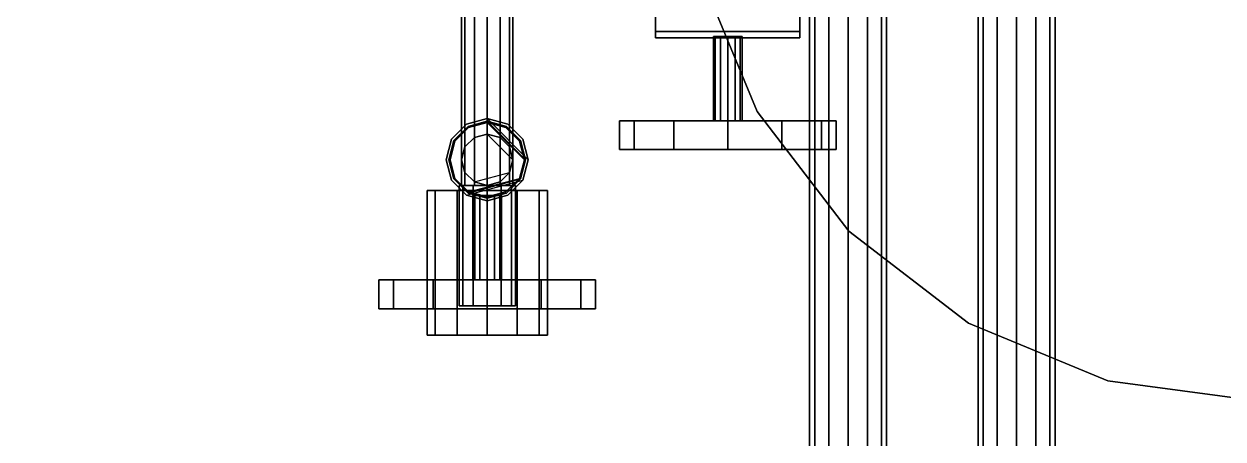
# Model space of a CAD drawing. Header units: millimetres. Extents: x 14850 to 20950, y 8600 to 14100.
# Drawn here: x 17907.5 to 18405.8, y 13064.1 to 13236.3 of the extents above; entities that cross this region are included whole.
import ezdxf

# ---------------------------------------------------------------- set-up
doc = ezdxf.new("R2010")
doc.units = ezdxf.units.MM
doc.layers.add('АР_3D_стены', color=8, linetype='Continuous')
for name, color, linetype, true_color in [('ТМ_3D_Арматура', 7, 'Continuous', 0xb48c3c), ('ТМ_3D_В1', 7, 'Continuous', 0x06b6d4), ('ТМ_3D_Оборудование', 7, 'Continuous', 0xe2e8f0), ('ТМ_3D_Т1', 7, 'Continuous', 0xdc2626), ('ТМ_3D_Т2', 7, 'Continuous', 0x2563eb)]:
    doc.layers.add(name, color=color, linetype=linetype, true_color=true_color)

msp = doc.modelspace()

# ---------------------------------------------------------------- meshes
at = {"layer": 'АР_3D_стены'}
mesh = msp.add_polyface(dxfattribs=at)
corners = [(14850, 13599.6), (14850, 13999.6), (19800.2, 13999.6), (19800.2, 13999.6, 3650), (14850, 13999.6, 3650), (14850, 13599.6, 3650), (20200.2, 12599.6), (19800.2, 12599.6), (19800.2, 13500.4), (19800.2, 13500.4, 3650), (19800.2, 12599.6, 3650), (20200.2, 12599.6, 3650), (19800.2, 14050), (20200.2, 14050), (20200.2, 13999.6), (20200.2, 13999.6, 3650), (20200.2, 14050, 3650), (19800.2, 14050, 3650), (18538.2, 13599.6), (18538.2, 13599.6, 3650), (19800.2, 13599.6), (19800.2, 13599.6, 3650)]
mesh.append_faces([[corners[k] for k in face] for face in [(0, 1, 2), (3, 4, 5), (6, 7, 8), (9, 10, 11), (12, 13, 14), (15, 16, 17), (18, 0, 2), (3, 5, 19), (6, 8, 20), (21, 9, 11), (12, 14, 6), (11, 15, 17), (20, 18, 2), (3, 19, 21), (2, 12, 6), (11, 17, 3), (6, 20, 2), (3, 21, 11), (2, 12, 17, 3), (12, 13, 16, 17), (13, 14, 15, 16), (14, 6, 11, 15), (6, 7, 10, 11), (7, 8, 9, 10), (8, 20, 21, 9), (20, 18, 19, 21), (18, 0, 5, 19), (0, 1, 4, 5), (1, 2, 3, 4)]])
at = {"layer": 'ТМ_3D_Арматура', "color": 33, "true_color": 0xbf9142}
mesh = msp.add_polyface(dxfattribs=at)
corners = [(18170, 13269.45, 800), (18170, 13266.84, 809.73), (18230, 13266.84, 809.73), (18230, 13269.45, 800), (18170, 13259.73, 816.84), (18230, 13259.73, 816.84), (18170, 13250, 819.45), (18230, 13250, 819.45), (18170, 13240.27, 816.84), (18230, 13240.27, 816.84), (18170, 13233.16, 809.73), (18230, 13233.16, 809.73), (18170, 13230.55, 800), (18230, 13230.55, 800), (18170, 13233.16, 790.28), (18230, 13233.16, 790.28), (18170, 13240.27, 783.16), (18230, 13240.27, 783.16), (18170, 13250, 780.55), (18230, 13250, 780.55), (18170, 13259.73, 783.16), (18230, 13259.73, 783.16), (18170, 13266.84, 790.28), (18230, 13266.84, 790.28)]
mesh.append_faces([[corners[k] for k in face] for face in [(0, 1, 2, 3), (1, 4, 5, 2), (4, 6, 7, 5), (6, 8, 9, 7), (8, 10, 11, 9), (10, 12, 13, 11), (12, 14, 15, 13), (14, 16, 17, 15), (16, 18, 19, 17), (18, 20, 21, 19), (20, 22, 23, 21), (22, 0, 3, 23), (22, 20, 18, 16), (3, 2, 5, 7)]])
mesh = msp.add_polyface(dxfattribs=at)
corners = [(18206, 13231.2, 800), (18205.2, 13231.2, 803), (18205.2, 13196.2, 803), (18206, 13196.2, 800), (18203, 13231.2, 805.2), (18203, 13196.2, 805.2), (18200, 13231.2, 806), (18200, 13196.2, 806), (18197, 13231.2, 805.2), (18197, 13196.2, 805.2), (18194.8, 13231.2, 803), (18194.8, 13196.2, 803), (18194, 13231.2, 800), (18194, 13196.2, 800), (18194.8, 13231.2, 797), (18194.8, 13196.2, 797), (18197, 13231.2, 794.8), (18197, 13196.2, 794.8), (18200, 13231.2, 794), (18200, 13196.2, 794), (18203, 13231.2, 794.8), (18203, 13196.2, 794.8), (18205.2, 13231.2, 797), (18205.2, 13196.2, 797)]
mesh.append_faces([[corners[k] for k in face] for face in [(0, 1, 2, 3), (1, 4, 5, 2), (4, 6, 7, 5), (6, 8, 9, 7), (8, 10, 11, 9), (10, 12, 13, 11), (12, 14, 15, 13), (14, 16, 17, 15), (16, 18, 19, 17), (18, 20, 21, 19), (20, 22, 23, 21), (22, 0, 3, 23), (22, 20, 18, 16), (3, 2, 5, 7)]])
mesh = msp.add_polyface(dxfattribs=at)
corners = [(18117.05, 13180, 465), (18114.77, 13188.52, 465), (18114.77, 13188.52, 535), (18117.05, 13180, 535), (18108.53, 13194.77, 465), (18108.53, 13194.77, 535), (18100, 13197.05, 465), (18100, 13197.05, 535), (18091.47, 13194.77, 465), (18091.47, 13194.77, 535), (18085.23, 13188.52, 465), (18085.23, 13188.52, 535), (18082.95, 13180, 465), (18082.95, 13180, 535), (18085.23, 13171.48, 465), (18085.23, 13171.48, 535), (18091.47, 13165.23, 465), (18091.47, 13165.23, 535), (18100, 13162.95, 465), (18100, 13162.95, 535), (18108.53, 13165.23, 465), (18108.53, 13165.23, 535), (18114.77, 13171.48, 465), (18114.77, 13171.48, 535)]
mesh.append_faces([[corners[k] for k in face] for face in [(0, 1, 2, 3), (1, 4, 5, 2), (4, 6, 7, 5), (6, 8, 9, 7), (8, 10, 11, 9), (10, 12, 13, 11), (12, 14, 15, 13), (14, 16, 17, 15), (16, 18, 19, 17), (18, 20, 21, 19), (20, 22, 23, 21), (22, 0, 3, 23), (22, 20, 18, 16), (3, 2, 5, 7)]])
mesh = msp.add_polyface(dxfattribs=at)
corners = [(18115.95, 13180, 345), (18113.81, 13187.98, 345), (18113.81, 13187.98, 415), (18115.95, 13180, 415), (18107.97, 13193.81, 345), (18107.97, 13193.81, 415), (18100, 13195.95, 345), (18100, 13195.95, 415), (18092.03, 13193.81, 345), (18092.03, 13193.81, 415), (18086.19, 13187.98, 345), (18086.19, 13187.98, 415), (18084.05, 13180, 345), (18084.05, 13180, 415), (18086.19, 13172.02, 345), (18086.19, 13172.02, 415), (18092.03, 13166.19, 345), (18092.03, 13166.19, 415), (18100, 13164.05, 345), (18100, 13164.05, 415), (18107.97, 13166.19, 345), (18107.97, 13166.19, 415), (18113.81, 13172.02, 345), (18113.81, 13172.02, 415)]
mesh.append_faces([[corners[k] for k in face] for face in [(0, 1, 2, 3), (1, 4, 5, 2), (4, 6, 7, 5), (6, 8, 9, 7), (8, 10, 11, 9), (10, 12, 13, 11), (12, 14, 15, 13), (14, 16, 17, 15), (16, 18, 19, 17), (18, 20, 21, 19), (20, 22, 23, 21), (22, 0, 3, 23), (22, 20, 18, 16), (3, 2, 5, 7)]])
mesh = msp.add_polyface(dxfattribs=at)
corners = [(18115.95, 13180, 592.5), (18113.81, 13187.98, 592.5), (18113.81, 13187.98, 647.5), (18115.95, 13180, 647.5), (18107.97, 13193.81, 592.5), (18107.97, 13193.81, 647.5), (18100, 13195.95, 592.5), (18100, 13195.95, 647.5), (18092.03, 13193.81, 592.5), (18092.03, 13193.81, 647.5), (18086.19, 13187.98, 592.5), (18086.19, 13187.98, 647.5), (18084.05, 13180, 592.5), (18084.05, 13180, 647.5), (18086.19, 13172.02, 592.5), (18086.19, 13172.02, 647.5), (18092.03, 13166.19, 592.5), (18092.03, 13166.19, 647.5), (18100, 13164.05, 592.5), (18100, 13164.05, 647.5), (18107.97, 13166.19, 592.5), (18107.97, 13166.19, 647.5), (18113.81, 13172.02, 592.5), (18113.81, 13172.02, 647.5)]
mesh.append_faces([[corners[k] for k in face] for face in [(0, 1, 2, 3), (1, 4, 5, 2), (4, 6, 7, 5), (6, 8, 9, 7), (8, 10, 11, 9), (10, 12, 13, 11), (12, 14, 15, 13), (14, 16, 17, 15), (16, 18, 19, 17), (18, 20, 21, 19), (20, 22, 23, 21), (22, 0, 3, 23), (22, 20, 18, 16), (3, 2, 5, 7)]])
mesh = msp.add_polyface(dxfattribs=at)
corners = [(18115.45, 13180, 250), (18113.38, 13187.73, 250), (18113.38, 13187.73, 310), (18115.45, 13180, 310), (18107.72, 13193.38, 250), (18107.72, 13193.38, 310), (18100, 13195.45, 250), (18100, 13195.45, 310), (18092.28, 13193.38, 250), (18092.28, 13193.38, 310), (18086.62, 13187.73, 250), (18086.62, 13187.73, 310), (18084.55, 13180, 250), (18084.55, 13180, 310), (18086.62, 13172.27, 250), (18086.62, 13172.27, 310), (18092.28, 13166.62, 250), (18092.28, 13166.62, 310), (18100, 13164.55, 250), (18100, 13164.55, 310), (18107.72, 13166.62, 250), (18107.72, 13166.62, 310), (18113.38, 13172.27, 250), (18113.38, 13172.27, 310)]
mesh.append_faces([[corners[k] for k in face] for face in [(0, 1, 2, 3), (1, 4, 5, 2), (4, 6, 7, 5), (6, 8, 9, 7), (8, 10, 11, 9), (10, 12, 13, 11), (12, 14, 15, 13), (14, 16, 17, 15), (16, 18, 19, 17), (18, 20, 21, 19), (20, 22, 23, 21), (22, 0, 3, 23), (22, 20, 18, 16), (3, 2, 5, 7)]])
mesh = msp.add_polyface(dxfattribs=at)
corners = [(18115.45, 13180, 690), (18113.38, 13187.73, 690), (18113.38, 13187.73, 750), (18115.45, 13180, 750), (18107.72, 13193.38, 690), (18107.72, 13193.38, 750), (18100, 13195.45, 690), (18100, 13195.45, 750), (18092.28, 13193.38, 690), (18092.28, 13193.38, 750), (18086.62, 13187.73, 690), (18086.62, 13187.73, 750), (18084.55, 13180, 690), (18084.55, 13180, 750), (18086.62, 13172.27, 690), (18086.62, 13172.27, 750), (18092.28, 13166.62, 690), (18092.28, 13166.62, 750), (18100, 13164.55, 690), (18100, 13164.55, 750), (18107.72, 13166.62, 690), (18107.72, 13166.62, 750), (18113.38, 13172.27, 690), (18113.38, 13172.27, 750)]
mesh.append_faces([[corners[k] for k in face] for face in [(0, 1, 2, 3), (1, 4, 5, 2), (4, 6, 7, 5), (6, 8, 9, 7), (8, 10, 11, 9), (10, 12, 13, 11), (12, 14, 15, 13), (14, 16, 17, 15), (16, 18, 19, 17), (18, 20, 21, 19), (20, 22, 23, 21), (22, 0, 3, 23), (22, 20, 18, 16), (3, 2, 5, 7)]])
at = {"layer": 'ТМ_3D_Арматура', "color": 152, "true_color": 0x2563eb}
mesh = msp.add_polyface(dxfattribs=at)
corners = [(18245, 13196.2, 800), (18238.97, 13196.2, 822.5), (18238.97, 13184.2, 822.5), (18245, 13184.2, 800), (18222.5, 13196.2, 838.97), (18222.5, 13184.2, 838.97), (18200, 13196.2, 845), (18200, 13184.2, 845), (18177.5, 13196.2, 838.97), (18177.5, 13184.2, 838.97), (18161.03, 13196.2, 822.5), (18161.03, 13184.2, 822.5), (18155, 13196.2, 800), (18155, 13184.2, 800), (18161.03, 13196.2, 777.5), (18161.03, 13184.2, 777.5), (18177.5, 13196.2, 761.03), (18177.5, 13184.2, 761.03), (18200, 13196.2, 755), (18200, 13184.2, 755), (18222.5, 13196.2, 761.03), (18222.5, 13184.2, 761.03), (18238.97, 13196.2, 777.5), (18238.97, 13184.2, 777.5)]
mesh.append_faces([[corners[k] for k in face] for face in [(0, 1, 2, 3), (1, 4, 5, 2), (4, 6, 7, 5), (6, 8, 9, 7), (8, 10, 11, 9), (10, 12, 13, 11), (12, 14, 15, 13), (14, 16, 17, 15), (16, 18, 19, 17), (18, 20, 21, 19), (20, 22, 23, 21), (22, 0, 3, 23), (22, 20, 18, 16), (3, 2, 5, 7)]])
at = {"layer": 'ТМ_3D_Арматура', "color": 33, "true_color": 0xbf9142}
mesh = msp.add_polyface(dxfattribs=at)
corners = [(18125, 13167.2, 500), (18121.65, 13167.2, 512.5), (18121.65, 13107.2, 512.5), (18125, 13107.2, 500), (18112.5, 13167.2, 521.65), (18112.5, 13107.2, 521.65), (18100, 13167.2, 525), (18100, 13107.2, 525), (18087.5, 13167.2, 521.65), (18087.5, 13107.2, 521.65), (18078.35, 13167.2, 512.5), (18078.35, 13107.2, 512.5), (18075, 13167.2, 500), (18075, 13107.2, 500), (18078.35, 13167.2, 487.5), (18078.35, 13107.2, 487.5), (18087.5, 13167.2, 478.35), (18087.5, 13107.2, 478.35), (18100, 13167.2, 475), (18100, 13107.2, 475), (18112.5, 13167.2, 478.35), (18112.5, 13107.2, 478.35), (18121.65, 13167.2, 487.5), (18121.65, 13107.2, 487.5)]
mesh.append_faces([[corners[k] for k in face] for face in [(0, 1, 2, 3), (1, 4, 5, 2), (4, 6, 7, 5), (6, 8, 9, 7), (8, 10, 11, 9), (10, 12, 13, 11), (12, 14, 15, 13), (14, 16, 17, 15), (16, 18, 19, 17), (18, 20, 21, 19), (20, 22, 23, 21), (22, 0, 3, 23), (22, 20, 18, 16), (3, 2, 5, 7)]])
mesh = msp.add_polyface(dxfattribs=at)
corners = [(18111.7, 13169.3, 380), (18110.13, 13169.3, 385.85), (18110.13, 13119.3, 385.85), (18111.7, 13119.3, 380), (18105.85, 13169.3, 390.13), (18105.85, 13119.3, 390.13), (18100, 13169.3, 391.7), (18100, 13119.3, 391.7), (18094.15, 13169.3, 390.13), (18094.15, 13119.3, 390.13), (18089.87, 13169.3, 385.85), (18089.87, 13119.3, 385.85), (18088.3, 13169.3, 380), (18088.3, 13119.3, 380), (18089.87, 13169.3, 374.15), (18089.87, 13119.3, 374.15), (18094.15, 13169.3, 369.87), (18094.15, 13119.3, 369.87), (18100, 13169.3, 368.3), (18100, 13119.3, 368.3), (18105.85, 13169.3, 369.87), (18105.85, 13119.3, 369.87), (18110.13, 13169.3, 374.15), (18110.13, 13119.3, 374.15)]
mesh.append_faces([[corners[k] for k in face] for face in [(0, 1, 2, 3), (1, 4, 5, 2), (4, 6, 7, 5), (6, 8, 9, 7), (8, 10, 11, 9), (10, 12, 13, 11), (12, 14, 15, 13), (14, 16, 17, 15), (16, 18, 19, 17), (18, 20, 21, 19), (20, 22, 23, 21), (22, 0, 3, 23), (22, 20, 18, 16), (3, 2, 5, 7)]])
mesh = msp.add_polyface(dxfattribs=at)
corners = [(18106, 13165.1, 280), (18105.2, 13165.1, 283), (18105.2, 13130.1, 283), (18106, 13130.1, 280), (18103, 13165.1, 285.2), (18103, 13130.1, 285.2), (18100, 13165.1, 286), (18100, 13130.1, 286), (18097, 13165.1, 285.2), (18097, 13130.1, 285.2), (18094.8, 13165.1, 283), (18094.8, 13130.1, 283), (18094, 13165.1, 280), (18094, 13130.1, 280), (18094.8, 13165.1, 277), (18094.8, 13130.1, 277), (18097, 13165.1, 274.8), (18097, 13130.1, 274.8), (18100, 13165.1, 274), (18100, 13130.1, 274), (18103, 13165.1, 274.8), (18103, 13130.1, 274.8), (18105.2, 13165.1, 277), (18105.2, 13130.1, 277)]
mesh.append_faces([[corners[k] for k in face] for face in [(0, 1, 2, 3), (1, 4, 5, 2), (4, 6, 7, 5), (6, 8, 9, 7), (8, 10, 11, 9), (10, 12, 13, 11), (12, 14, 15, 13), (14, 16, 17, 15), (16, 18, 19, 17), (18, 20, 21, 19), (20, 22, 23, 21), (22, 0, 3, 23), (22, 20, 18, 16), (3, 2, 5, 7)]])
mesh = msp.add_polyface(dxfattribs=at)
corners = [(18106, 13165.1, 720), (18105.2, 13165.1, 723), (18105.2, 13130.1, 723), (18106, 13130.1, 720), (18103, 13165.1, 725.2), (18103, 13130.1, 725.2), (18100, 13165.1, 726), (18100, 13130.1, 726), (18097, 13165.1, 725.2), (18097, 13130.1, 725.2), (18094.8, 13165.1, 723), (18094.8, 13130.1, 723), (18094, 13165.1, 720), (18094, 13130.1, 720), (18094.8, 13165.1, 717), (18094.8, 13130.1, 717), (18097, 13165.1, 714.8), (18097, 13130.1, 714.8), (18100, 13165.1, 714), (18100, 13130.1, 714), (18103, 13165.1, 714.8), (18103, 13130.1, 714.8), (18105.2, 13165.1, 717), (18105.2, 13130.1, 717)]
mesh.append_faces([[corners[k] for k in face] for face in [(0, 1, 2, 3), (1, 4, 5, 2), (4, 6, 7, 5), (6, 8, 9, 7), (8, 10, 11, 9), (10, 12, 13, 11), (12, 14, 15, 13), (14, 16, 17, 15), (16, 18, 19, 17), (18, 20, 21, 19), (20, 22, 23, 21), (22, 0, 3, 23), (22, 20, 18, 16), (3, 2, 5, 7)]])
at = {"layer": 'ТМ_3D_Арматура', "color": 132, "true_color": 0x06b6d4}
mesh = msp.add_polyface(dxfattribs=at)
corners = [(18145, 13130.1, 280), (18138.97, 13130.1, 302.5), (18138.97, 13118.1, 302.5), (18145, 13118.1, 280), (18122.5, 13130.1, 318.97), (18122.5, 13118.1, 318.97), (18100, 13130.1, 325), (18100, 13118.1, 325), (18077.5, 13130.1, 318.97), (18077.5, 13118.1, 318.97), (18061.03, 13130.1, 302.5), (18061.03, 13118.1, 302.5), (18055, 13130.1, 280), (18055, 13118.1, 280), (18061.03, 13130.1, 257.5), (18061.03, 13118.1, 257.5), (18077.5, 13130.1, 241.03), (18077.5, 13118.1, 241.03), (18100, 13130.1, 235), (18100, 13118.1, 235), (18122.5, 13130.1, 241.03), (18122.5, 13118.1, 241.03), (18138.97, 13130.1, 257.5), (18138.97, 13118.1, 257.5)]
mesh.append_faces([[corners[k] for k in face] for face in [(0, 1, 2, 3), (1, 4, 5, 2), (4, 6, 7, 5), (6, 8, 9, 7), (8, 10, 11, 9), (10, 12, 13, 11), (12, 14, 15, 13), (14, 16, 17, 15), (16, 18, 19, 17), (18, 20, 21, 19), (20, 22, 23, 21), (22, 0, 3, 23), (22, 20, 18, 16), (3, 2, 5, 7)]])
mesh = msp.add_polyface(dxfattribs=at)
corners = [(18145, 13130.1, 720), (18138.97, 13130.1, 742.5), (18138.97, 13118.1, 742.5), (18145, 13118.1, 720), (18122.5, 13130.1, 758.97), (18122.5, 13118.1, 758.97), (18100, 13130.1, 765), (18100, 13118.1, 765), (18077.5, 13130.1, 758.97), (18077.5, 13118.1, 758.97), (18061.03, 13130.1, 742.5), (18061.03, 13118.1, 742.5), (18055, 13130.1, 720), (18055, 13118.1, 720), (18061.03, 13130.1, 697.5), (18061.03, 13118.1, 697.5), (18077.5, 13130.1, 681.03), (18077.5, 13118.1, 681.03), (18100, 13130.1, 675), (18100, 13118.1, 675), (18122.5, 13130.1, 681.03), (18122.5, 13118.1, 681.03), (18138.97, 13130.1, 697.5), (18138.97, 13118.1, 697.5)]
mesh.append_faces([[corners[k] for k in face] for face in [(0, 1, 2, 3), (1, 4, 5, 2), (4, 6, 7, 5), (6, 8, 9, 7), (8, 10, 11, 9), (10, 12, 13, 11), (12, 14, 15, 13), (14, 16, 17, 15), (16, 18, 19, 17), (18, 20, 21, 19), (20, 22, 23, 21), (22, 0, 3, 23), (22, 20, 18, 16), (3, 2, 5, 7)]])
at = {"layer": 'ТМ_3D_В1'}
mesh = msp.add_polyface(dxfattribs=at)
corners = [(18089.35, 13169.35, 800), (18090.78, 13169.35, 805.33), (18090.78, 13260.65, 805.33), (18089.35, 13260.65, 800), (18094.67, 13169.35, 809.22), (18094.67, 13260.65, 809.22), (18100, 13169.35, 810.65), (18100, 13260.65, 810.65), (18105.33, 13169.35, 809.22), (18105.33, 13260.65, 809.22), (18109.22, 13169.35, 805.33), (18109.22, 13260.65, 805.33), (18110.65, 13169.35, 800), (18110.65, 13260.65, 800), (18109.22, 13169.35, 794.68), (18109.22, 13260.65, 794.68), (18105.33, 13169.35, 790.78), (18105.33, 13260.65, 790.78), (18100, 13169.35, 789.35), (18100, 13260.65, 789.35), (18094.67, 13169.35, 790.78), (18094.67, 13260.65, 790.78), (18090.78, 13169.35, 794.68), (18090.78, 13260.65, 794.68)]
mesh.append_faces([[corners[k] for k in face] for face in [(0, 1, 2, 3), (1, 4, 5, 2), (4, 6, 7, 5), (6, 8, 9, 7), (8, 10, 11, 9), (10, 12, 13, 11), (12, 14, 15, 13), (14, 16, 17, 15), (16, 18, 19, 17), (18, 20, 21, 19), (20, 22, 23, 21), (22, 0, 3, 23), (22, 20, 18, 16), (3, 2, 5, 7)]])
mesh = msp.add_polyface(dxfattribs=at)
corners = [(18110.65, 13180, 189.35), (18109.22, 13185.33, 189.35), (18109.22, 13185.33, 810.65), (18110.65, 13180, 810.65), (18105.33, 13189.22, 189.35), (18105.33, 13189.22, 810.65), (18100, 13190.65, 189.35), (18100, 13190.65, 810.65), (18094.67, 13189.22, 189.35), (18094.67, 13189.22, 810.65), (18090.78, 13185.33, 189.35), (18090.78, 13185.33, 810.65), (18089.35, 13180, 189.35), (18089.35, 13180, 810.65), (18090.78, 13174.67, 189.35), (18090.78, 13174.67, 810.65), (18094.67, 13170.78, 189.35), (18094.67, 13170.78, 810.65), (18100, 13169.35, 189.35), (18100, 13169.35, 810.65), (18105.33, 13170.78, 189.35), (18105.33, 13170.78, 810.65), (18109.22, 13174.67, 189.35), (18109.22, 13174.67, 810.65)]
mesh.append_faces([[corners[k] for k in face] for face in [(0, 1, 2, 3), (1, 4, 5, 2), (4, 6, 7, 5), (6, 8, 9, 7), (8, 10, 11, 9), (10, 12, 13, 11), (12, 14, 15, 13), (14, 16, 17, 15), (16, 18, 19, 17), (18, 20, 21, 19), (20, 22, 23, 21), (22, 0, 3, 23), (22, 20, 18, 16), (3, 2, 5, 7)]])
at = {"layer": 'ТМ_3D_Оборудование', "color": 22, "true_color": 0xdc2626}
mesh = msp.add_polyface(dxfattribs=at)
corners = [(18660, 13320), (18651.82, 13382.12), (18651.82, 13382.12, 620), (18660, 13320, 620), (18627.85, 13440), (18627.85, 13440, 620), (18589.71, 13489.71), (18589.71, 13489.71, 620), (18540, 13527.85), (18540, 13527.85, 620), (18482.12, 13551.82), (18482.12, 13551.82, 620), (18420, 13560), (18420, 13560, 620), (18357.88, 13551.82), (18357.88, 13551.82, 620), (18300, 13527.85), (18300, 13527.85, 620), (18250.29, 13489.71), (18250.29, 13489.71, 620), (18212.15, 13440), (18212.15, 13440, 620), (18188.18, 13382.12), (18188.18, 13382.12, 620), (18180, 13320), (18180, 13320, 620), (18188.18, 13257.88), (18188.18, 13257.88, 620), (18212.15, 13200), (18212.15, 13200, 620), (18250.29, 13150.29), (18250.29, 13150.29, 620), (18300, 13112.15), (18300, 13112.15, 620), (18357.88, 13088.18), (18357.88, 13088.18, 620), (18420, 13080), (18420, 13080, 620), (18482.12, 13088.18), (18482.12, 13088.18, 620), (18540, 13112.15), (18540, 13112.15, 620), (18589.71, 13150.29), (18589.71, 13150.29, 620), (18627.85, 13200), (18627.85, 13200, 620), (18651.82, 13257.88), (18651.82, 13257.88, 620)]
mesh.append_faces([[corners[k] for k in face] for face in [(0, 1, 2, 3), (1, 4, 5, 2), (4, 6, 7, 5), (6, 8, 9, 7), (8, 10, 11, 9), (10, 12, 13, 11), (12, 14, 15, 13), (14, 16, 17, 15), (16, 18, 19, 17), (18, 20, 21, 19), (20, 22, 23, 21), (22, 24, 25, 23), (24, 26, 27, 25), (26, 28, 29, 27), (28, 30, 31, 29), (30, 32, 33, 31), (32, 34, 35, 33), (34, 36, 37, 35), (36, 38, 39, 37), (38, 40, 41, 39), (40, 42, 43, 41), (42, 44, 45, 43), (44, 46, 47, 45), (46, 0, 3, 47), (46, 44, 42, 40), (3, 2, 5, 7)]])
at = {"layer": 'ТМ_3D_Т1'}
mesh = msp.add_polyface(dxfattribs=at)
corners = [(18266, 13476, 3200), (18263.86, 13476, 3208), (18263.86, 10619, 3208), (18266, 10619, 3200), (18258, 13476, 3213.86), (18258, 10619, 3213.86), (18250, 13476, 3216), (18250, 10619, 3216), (18242, 13476, 3213.86), (18242, 10619, 3213.86), (18236.14, 13476, 3208), (18236.14, 10619, 3208), (18234, 13476, 3200), (18234, 10619, 3200), (18236.14, 13476, 3192), (18236.14, 10619, 3192), (18242, 13476, 3186.14), (18242, 10619, 3186.14), (18250, 13476, 3184), (18250, 10619, 3184), (18258, 13476, 3186.14), (18258, 10619, 3186.14), (18263.86, 13476, 3192), (18263.86, 10619, 3192)]
mesh.append_faces([[corners[k] for k in face] for face in [(0, 1, 2, 3), (1, 4, 5, 2), (4, 6, 7, 5), (6, 8, 9, 7), (8, 10, 11, 9), (10, 12, 13, 11), (12, 14, 15, 13), (14, 16, 17, 15), (16, 18, 19, 17), (18, 20, 21, 19), (20, 22, 23, 21), (22, 0, 3, 23), (22, 20, 18, 16), (3, 2, 5, 7)]])
at = {"layer": 'ТМ_3D_Т2'}
mesh = msp.add_polyface(dxfattribs=at)
corners = [(18304, 10549, 3200), (18306.14, 10549, 3208), (18306.14, 13476, 3208), (18304, 13476, 3200), (18312, 10549, 3213.86), (18312, 13476, 3213.86), (18320, 10549, 3216), (18320, 13476, 3216), (18328, 10549, 3213.86), (18328, 13476, 3213.86), (18333.86, 10549, 3208), (18333.86, 13476, 3208), (18336, 10549, 3200), (18336, 13476, 3200), (18333.86, 10549, 3192), (18333.86, 13476, 3192), (18328, 10549, 3186.14), (18328, 13476, 3186.14), (18320, 10549, 3184), (18320, 13476, 3184), (18312, 10549, 3186.14), (18312, 13476, 3186.14), (18306.14, 10549, 3192), (18306.14, 13476, 3192)]
mesh.append_faces([[corners[k] for k in face] for face in [(0, 1, 2, 3), (1, 4, 5, 2), (4, 6, 7, 5), (6, 8, 9, 7), (8, 10, 11, 9), (10, 12, 13, 11), (12, 14, 15, 13), (14, 16, 17, 15), (16, 18, 19, 17), (18, 20, 21, 19), (20, 22, 23, 21), (22, 0, 3, 23), (22, 20, 18, 16), (3, 2, 5, 7)]])

doc.saveas('drawing.dxf')
